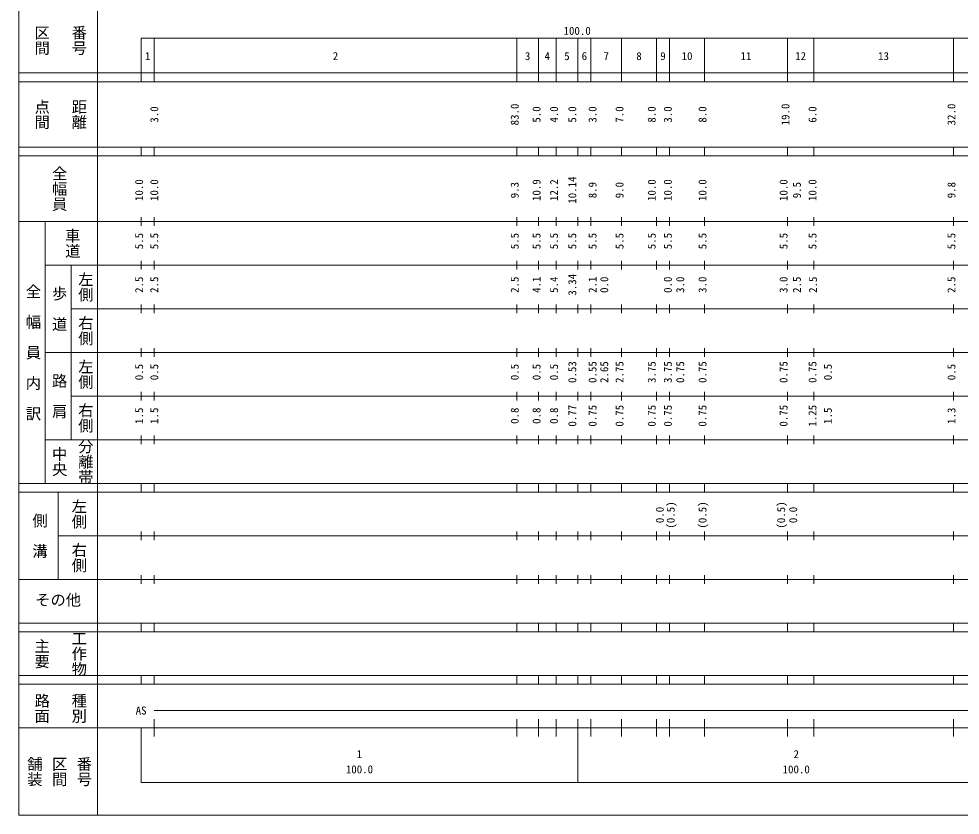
# Model space of a CAD drawing. Units: millimetres on the paper, enlarged 1000 times. Extents: x 32205 to 672205, y -56803 to 303197.
# Drawn here: x 32205 to 247744, y -56803 to 125606 of the extents above; entities that cross this region are included whole.
import ezdxf
from ezdxf.enums import TextEntityAlignment as Align

# ---------------------------------------------------------------- set-up
doc = ezdxf.new("R2010")
doc.units = ezdxf.units.MM
doc.header["$LTSCALE"] = 1000
doc.layers.add('M-TTL', color=2, linetype='Continuous', lineweight=13)
doc.layers.add('M-TTL-BAND', color=7, linetype='Continuous', lineweight=13)
doc.styles.add('@ＭＳ ゴシック', font='')
doc.styles.add('ＭＳ ゴシック', font='')
doc.styles.get('@ＭＳ ゴシック').set_extended_font_data('@MS Gothic')
doc.styles.get('ＭＳ ゴシック').set_extended_font_data('MS Gothic')

msp = doc.modelspace()

# ---------------------------------------------------------------- linework, layer by layer
at = {"layer": 'M-TTL'}
for p, q in [((32205, 303197), (32205, -56803)), ((32205, -56803), (672205, -56803))]:
    msp.add_line(p, q, dxfattribs=at)
at = {"layer": 'M-TTL-BAND'}
for p, q in [((50205, 293197), (50205, -56803)), ((60205, 121197), (571205, 121197)), ((60205, 121197), (60205, 111197)), ((63205, 111197), (63205, 121197)), ((146205, 111197), (146205, 121197)), ((151205, 111197), (151205, 121197)), ((155205, 111197), (155205, 121197)), ((160205, 111197), (160205, 121197)), ((163205, 111197), (163205, 121197)), ((170205, 111197), (170205, 121197)), ((178205, 111197), (178205, 121197)), ((181205, 111197), (181205, 121197)), ((189205, 111197), (189205, 121197)), ((208205, 111197), (208205, 121197)), ((214205, 111197), (214205, 121197)), ((246205, 111197), (246205, 121197)), ((32205, 113197), (571205, 113197)), ((32205, 111197), (571205, 111197)), ((32205, 96197), (571205, 96197)), ((60205, 94197), (60205, 96197)), ((63205, 94197), (63205, 96197)), ((146205, 94197), (146205, 96197)), ((151205, 94197), (151205, 96197)), ((155205, 94197), (155205, 96197)), ((160205, 94197), (160205, 96197)), ((163205, 94197), (163205, 96197)), ((170205, 94197), (170205, 96197)), ((178205, 94197), (178205, 96197)), ((181205, 94197), (181205, 96197)), ((189205, 94197), (189205, 96197)), ((208205, 94197), (208205, 96197)), ((214205, 94197), (214205, 96197)), ((246205, 94197), (246205, 96197)), ((32205, 94197), (571205, 94197)), ((60205, 78197), (60205, 80197)), ((63205, 78197), (63205, 80197)), ((146205, 78197), (146205, 80197)), ((151205, 78197), (151205, 80197)), ((155205, 78197), (155205, 80197)), ((160205, 78197), (160205, 80197)), ((163205, 78197), (163205, 80197)), ((170205, 78197), (170205, 80197)), ((178205, 78197), (178205, 80197)), ((181205, 78197), (181205, 80197)), ((189205, 78197), (189205, 80197)), ((208205, 78197), (208205, 80197)), ((214205, 78197), (214205, 80197)), ((246205, 78197), (246205, 80197)), ((32205, 79197), (571205, 79197)), ((38205, 19197), (38205, 79197)), ((38205, 69197), (571205, 69197)), ((44205, 69197), (44205, 29197)), ((60205, 68197), (60205, 70197)), ((63205, 68197), (63205, 70197)), ((146205, 68197), (146205, 70197)), ((151205, 68197), (151205, 70197)), ((155205, 68197), (155205, 70197)), ((160205, 68197), (160205, 70197)), ((163205, 68197), (163205, 70197)), ((170205, 68197), (170205, 70197)), ((178205, 68197), (178205, 70197)), ((181205, 68197), (181205, 70197)), ((189205, 68197), (189205, 70197)), ((208205, 68197), (208205, 70197)), ((214205, 68197), (214205, 70197)), ((246205, 68197), (246205, 70197)), ((44205, 59197), (571205, 59197)), ((60205, 58197), (60205, 60197)), ((63205, 58197), (63205, 60197)), ((146205, 58197), (146205, 60197)), ((151205, 58197), (151205, 60197)), ((155205, 58197), (155205, 60197)), ((160205, 58197), (160205, 60197)), ((163205, 58197), (163205, 60197)), ((170205, 58197), (170205, 60197)), ((178205, 58197), (178205, 60197)), ((181205, 58197), (181205, 60197)), ((189205, 58197), (189205, 60197)), ((208205, 58197), (208205, 60197)), ((214205, 58197), (214205, 60197)), ((246205, 58197), (246205, 60197)), ((60205, 48197), (60205, 50197)), ((63205, 48197), (63205, 50197)), ((146205, 48197), (146205, 50197)), ((151205, 48197), (151205, 50197)), ((155205, 48197), (155205, 50197)), ((160205, 48197), (160205, 50197)), ((163205, 48197), (163205, 50197)), ((170205, 48197), (170205, 50197)), ((178205, 48197), (178205, 50197)), ((181205, 48197), (181205, 50197)), ((189205, 48197), (189205, 50197)), ((208205, 48197), (208205, 50197)), ((214205, 48197), (214205, 50197)), ((246205, 48197), (246205, 50197)), ((38205, 49197), (571205, 49197)), ((44205, 39197), (571205, 39197)), ((60205, 38197), (60205, 40197)), ((63205, 38197), (63205, 40197)), ((146205, 38197), (146205, 40197)), ((151205, 38197), (151205, 40197)), ((155205, 38197), (155205, 40197)), ((160205, 38197), (160205, 40197)), ((163205, 38197), (163205, 40197)), ((170205, 38197), (170205, 40197)), ((178205, 38197), (178205, 40197)), ((181205, 38197), (181205, 40197)), ((189205, 38197), (189205, 40197)), ((208205, 38197), (208205, 40197)), ((214205, 38197), (214205, 40197)), ((246205, 38197), (246205, 40197)), ((60205, 28197), (60205, 30197)), ((63205, 28197), (63205, 30197)), ((146205, 28197), (146205, 30197)), ((151205, 28197), (151205, 30197)), ((155205, 28197), (155205, 30197)), ((160205, 28197), (160205, 30197)), ((163205, 28197), (163205, 30197)), ((170205, 28197), (170205, 30197)), ((178205, 28197), (178205, 30197)), ((181205, 28197), (181205, 30197)), ((189205, 28197), (189205, 30197)), ((208205, 28197), (208205, 30197)), ((214205, 28197), (214205, 30197)), ((246205, 28197), (246205, 30197)), ((38205, 29197), (571205, 29197)), ((32205, 19197), (571205, 19197)), ((60205, 17197), (60205, 19197)), ((63205, 17197), (63205, 19197)), ((146205, 17197), (146205, 19197)), ((151205, 17197), (151205, 19197)), ((155205, 17197), (155205, 19197)), ((160205, 17197), (160205, 19197)), ((163205, 17197), (163205, 19197)), ((170205, 17197), (170205, 19197)), ((178205, 17197), (178205, 19197)), ((181205, 17197), (181205, 19197)), ((189205, 17197), (189205, 19197)), ((208205, 17197), (208205, 19197)), ((214205, 17197), (214205, 19197)), ((246205, 17197), (246205, 19197)), ((32205, 17197), (571205, 17197)), ((41205, 17197), (41205, -2803)), ((41205, 7197), (571205, 7197)), ((60205, 6197), (60205, 8197)), ((63205, 6197), (63205, 8197)), ((146205, 6197), (146205, 8197)), ((151205, 6197), (151205, 8197)), ((155205, 6197), (155205, 8197)), ((160205, 6197), (160205, 8197)), ((163205, 6197), (163205, 8197)), ((170205, 6197), (170205, 8197)), ((178205, 6197), (178205, 8197)), ((181205, 6197), (181205, 8197)), ((189205, 6197), (189205, 8197)), ((208205, 6197), (208205, 8197)), ((214205, 6197), (214205, 8197)), ((246205, 6197), (246205, 8197)), ((60205, -3803), (60205, -1803)), ((63205, -3803), (63205, -1803)), ((146205, -3803), (146205, -1803)), ((151205, -3803), (151205, -1803)), ((155205, -3803), (155205, -1803)), ((160205, -3803), (160205, -1803)), ((163205, -3803), (163205, -1803)), ((170205, -3803), (170205, -1803)), ((178205, -3803), (178205, -1803)), ((181205, -3803), (181205, -1803)), ((189205, -3803), (189205, -1803)), ((208205, -3803), (208205, -1803)), ((214205, -3803), (214205, -1803)), ((246205, -3803), (246205, -1803)), ((32205, -2803), (571205, -2803)), ((32205, -12803), (571205, -12803)), ((60205, -14803), (60205, -12803)), ((63205, -14803), (63205, -12803)), ((146205, -14803), (146205, -12803)), ((151205, -14803), (151205, -12803)), ((155205, -14803), (155205, -12803)), ((160205, -14803), (160205, -12803)), ((163205, -14803), (163205, -12803)), ((170205, -14803), (170205, -12803)), ((178205, -14803), (178205, -12803)), ((181205, -14803), (181205, -12803)), ((189205, -14803), (189205, -12803)), ((208205, -14803), (208205, -12803)), ((214205, -14803), (214205, -12803)), ((246205, -14803), (246205, -12803)), ((32205, -14803), (571205, -14803)), ((32205, -24803), (571205, -24803)), ((60205, -26803), (60205, -24803)), ((63205, -26803), (63205, -24803)), ((146205, -26803), (146205, -24803)), ((151205, -26803), (151205, -24803)), ((155205, -26803), (155205, -24803)), ((160205, -26803), (160205, -24803)), ((163205, -26803), (163205, -24803)), ((170205, -26803), (170205, -24803)), ((178205, -26803), (178205, -24803)), ((181205, -26803), (181205, -24803)), ((189205, -26803), (189205, -24803)), ((208205, -26803), (208205, -24803)), ((214205, -26803), (214205, -24803)), ((246205, -26803), (246205, -24803)), ((32205, -26803), (571205, -26803)), ((63205, -32803), (560205, -32803)), ((63205, -38803), (63205, -34803)), ((146205, -38803), (146205, -34803)), ((151205, -38803), (151205, -34803)), ((155205, -38803), (155205, -34803)), ((160205, -49303), (160205, -34803)), ((163205, -38803), (163205, -34803)), ((170205, -38803), (170205, -34803)), ((178205, -38803), (178205, -34803)), ((181205, -38803), (181205, -34803)), ((189205, -38803), (189205, -34803)), ((208205, -38803), (208205, -34803)), ((214205, -38803), (214205, -34803)), ((246205, -38803), (246205, -34803)), ((32205, -36803), (571205, -36803)), ((60205, -36803), (60205, -49303)), ((60205, -49303), (571205, -49303))]:
    msp.add_line(p, q, dxfattribs=at)

# ---------------------------------------------------------------- texts
for s, height, rotation, style, p in [('区間', 2566, 270, '@ＭＳ ゴシック', (35455, 124197)), ('番号', 2566, 270, '@ＭＳ ゴシック', (43955, 124197)), ('点間', 2566, 270, '@ＭＳ ゴシック', (35455, 107197)), ('距離', 2566, 270, '@ＭＳ ゴシック', (43955, 107197)), ('83.0', 1833, 90, 'ＭＳ ゴシック', (147205, 101197)), ('19.0', 1833, 90, 'ＭＳ ゴシック', (209205, 101197)), ('32.0', 1833, 90, 'ＭＳ ゴシック', (247205, 101197)), ('3.0', 1833, 90, 'ＭＳ ゴシック', (64675, 101822)), ('5.0', 1833, 90, 'ＭＳ ゴシック', (152205, 101822)), ('4.0', 1833, 90, 'ＭＳ ゴシック', (156205, 101822)), ('5.0', 1833, 90, 'ＭＳ ゴシック', (160389, 101822)), ('3.0', 1833, 90, 'ＭＳ ゴシック', (165028, 101822)), ('7.0', 1833, 90, 'ＭＳ ゴシック', (171205, 101822)), ('8.0', 1833, 90, 'ＭＳ ゴシック', (178580, 101822)), ('3.0', 1833, 90, 'ＭＳ ゴシック', (182260, 101822)), ('8.0', 1833, 90, 'ＭＳ ゴシック', (190205, 101822)), ('6.0', 1833, 90, 'ＭＳ ゴシック', (215386, 101822)), ('全幅員', 2566, 270, '@ＭＳ ゴシック', (39455, 91947)), ('10.0', 1833, 90, 'ＭＳ ゴシック', (61205, 83871)), ('10.0', 1833, 90, 'ＭＳ ゴシック', (64675, 83871)), ('10.9', 1833, 90, 'ＭＳ ゴシック', (152205, 83871)), ('12.2', 1833, 90, 'ＭＳ ゴシック', (156205, 83871)), ('10.14', 1833, 90, 'ＭＳ ゴシック', (160389, 83246)), ('10.0', 1833, 90, 'ＭＳ ゴシック', (178580, 83871)), ('10.0', 1833, 90, 'ＭＳ ゴシック', (182260, 83871)), ('10.0', 1833, 90, 'ＭＳ ゴシック', (190205, 83871)), ('10.0', 1833, 90, 'ＭＳ ゴシック', (208762, 83871)), ('10.0', 1833, 90, 'ＭＳ ゴシック', (215386, 83871)), ('9.3', 1833, 90, 'ＭＳ ゴシック', (147205, 84496)), ('8.9', 1833, 90, 'ＭＳ ゴシック', (165028, 84496)), ('9.0', 1833, 90, 'ＭＳ ゴシック', (171205, 84496)), ('9.5', 1833, 90, 'ＭＳ ゴシック', (211815, 84496)), ('9.8', 1833, 90, 'ＭＳ ゴシック', (247205, 84496)), ('車道', 2566, 270, '@ＭＳ ゴシック', (42455, 77697)), ('5.5', 1833, 90, 'ＭＳ ゴシック', (61205, 72822)), ('5.5', 1833, 90, 'ＭＳ ゴシック', (64675, 72822)), ('5.5', 1833, 90, 'ＭＳ ゴシック', (147205, 72822)), ('5.5', 1833, 90, 'ＭＳ ゴシック', (152205, 72822)), ('5.5', 1833, 90, 'ＭＳ ゴシック', (156205, 72822)), ('5.5', 1833, 90, 'ＭＳ ゴシック', (160389, 72822)), ('5.5', 1833, 90, 'ＭＳ ゴシック', (165028, 72822)), ('5.5', 1833, 90, 'ＭＳ ゴシック', (171205, 72822)), ('5.5', 1833, 90, 'ＭＳ ゴシック', (178580, 72822)), ('5.5', 1833, 90, 'ＭＳ ゴシック', (182260, 72822)), ('5.5', 1833, 90, 'ＭＳ ゴシック', (190205, 72822)), ('5.5', 1833, 90, 'ＭＳ ゴシック', (208762, 72822)), ('5.5', 1833, 90, 'ＭＳ ゴシック', (215386, 72822)), ('5.5', 1833, 90, 'ＭＳ ゴシック', (247205, 72822)), ('左側', 2566, 270, '@ＭＳ ゴシック', (45455, 67697)), ('3.34', 1833, 90, 'ＭＳ ゴシック', (160389, 62197)), ('全\u3000幅\u3000員\u3000内\u3000訳', 2566, 270, '@ＭＳ ゴシック', (33455, 64947)), ('2.5', 1833, 90, 'ＭＳ ゴシック', (61205, 62822)), ('2.5', 1833, 90, 'ＭＳ ゴシック', (64675, 62822)), ('2.5', 1833, 90, 'ＭＳ ゴシック', (147205, 62822)), ('4.1', 1833, 90, 'ＭＳ ゴシック', (152205, 62822)), ('5.4', 1833, 90, 'ＭＳ ゴシック', (156205, 62822)), ('2.1', 1833, 90, 'ＭＳ ゴシック', (165028, 62822)), ('0.0', 1833, 90, 'ＭＳ ゴシック', (167705, 62822)), ('0.0', 1833, 90, 'ＭＳ ゴシック', (182260, 62822)), ('3.0', 1833, 90, 'ＭＳ ゴシック', (185104, 62822)), ('3.0', 1833, 90, 'ＭＳ ゴシック', (190205, 62822)), ('3.0', 1833, 90, 'ＭＳ ゴシック', (208762, 62822)), ('2.5', 1833, 90, 'ＭＳ ゴシック', (211815, 62822)), ('2.5', 1833, 90, 'ＭＳ ゴシック', (215507, 62822)), ('2.5', 1833, 90, 'ＭＳ ゴシック', (247205, 62822)), ('歩\u3000道', 2566, 270, '@ＭＳ ゴシック', (39455, 64447)), ('右側', 2566, 270, '@ＭＳ ゴシック', (45455, 57697)), ('左側', 2566, 270, '@ＭＳ ゴシック', (45455, 47697)), ('0.5', 1833, 90, 'ＭＳ ゴシック', (61205, 42822)), ('0.5', 1833, 90, 'ＭＳ ゴシック', (64675, 42822)), ('0.5', 1833, 90, 'ＭＳ ゴシック', (147205, 42822)), ('0.5', 1833, 90, 'ＭＳ ゴシック', (152205, 42822)), ('0.5', 1833, 90, 'ＭＳ ゴシック', (156205, 42822)), ('0.53', 1833, 90, 'ＭＳ ゴシック', (160389, 42197)), ('0.55', 1833, 90, 'ＭＳ ゴシック', (165028, 42197)), ('2.65', 1833, 90, 'ＭＳ ゴシック', (167705, 42197)), ('2.75', 1833, 90, 'ＭＳ ゴシック', (171205, 42197)), ('3.75', 1833, 90, 'ＭＳ ゴシック', (178580, 42197)), ('3.75', 1833, 90, 'ＭＳ ゴシック', (182260, 42197)), ('0.75', 1833, 90, 'ＭＳ ゴシック', (185104, 42197)), ('0.75', 1833, 90, 'ＭＳ ゴシック', (190205, 42197)), ('0.75', 1833, 90, 'ＭＳ ゴシック', (208762, 42197)), ('0.75', 1833, 90, 'ＭＳ ゴシック', (215386, 42197)), ('0.5', 1833, 90, 'ＭＳ ゴシック', (218900, 42822)), ('0.5', 1833, 90, 'ＭＳ ゴシック', (247205, 42822)), ('路\u3000肩', 2566, 270, '@ＭＳ ゴシック', (39455, 44447)), ('右側', 2566, 270, '@ＭＳ ゴシック', (45455, 37697)), ('0.77', 1833, 90, 'ＭＳ ゴシック', (160389, 32197)), ('0.75', 1833, 90, 'ＭＳ ゴシック', (165028, 32197)), ('0.75', 1833, 90, 'ＭＳ ゴシック', (171205, 32197)), ('0.75', 1833, 90, 'ＭＳ ゴシック', (178580, 32197)), ('0.75', 1833, 90, 'ＭＳ ゴシック', (182260, 32197)), ('0.75', 1833, 90, 'ＭＳ ゴシック', (190205, 32197)), ('0.75', 1833, 90, 'ＭＳ ゴシック', (208762, 32197)), ('1.25', 1833, 90, 'ＭＳ ゴシック', (215386, 32197)), ('1.5', 1833, 90, 'ＭＳ ゴシック', (61205, 32822)), ('1.5', 1833, 90, 'ＭＳ ゴシック', (64675, 32822)), ('0.8', 1833, 90, 'ＭＳ ゴシック', (147205, 32822)), ('0.8', 1833, 90, 'ＭＳ ゴシック', (152205, 32822)), ('0.8', 1833, 90, 'ＭＳ ゴシック', (156205, 32822)), ('1.5', 1833, 90, 'ＭＳ ゴシック', (218900, 32822)), ('1.3', 1833, 90, 'ＭＳ ゴシック', (247205, 32822)), ('分離帯', 2566, 270, '@ＭＳ ゴシック', (45455, 29447)), ('中央', 2566, 270, '@ＭＳ ゴシック', (39455, 27697)), ('左側', 2566, 270, '@ＭＳ ゴシック', (43955, 15697)), ('0.0', 1833, 90, 'ＭＳ ゴシック', (180420, 10086)), ('(0.5)', 1833, 90, 'ＭＳ ゴシック', (182930, 8836)), ('(0.5)', 1833, 90, 'ＭＳ ゴシック', (190205, 8836)), ('(0.5)', 1833, 90, 'ＭＳ ゴシック', (208205, 8836)), ('0.0', 1833, 90, 'ＭＳ ゴシック', (210968, 10086)), ('側\u3000溝', 2566, 270, '@ＭＳ ゴシック', (34955, 12447)), ('右側', 2566, 270, '@ＭＳ ゴシック', (43955, 5697)), ('主要', 2566, 270, '@ＭＳ ゴシック', (35455, -16303)), ('工作物', 2566, 270, '@ＭＳ ゴシック', (43955, -14553)), ('路面', 2566, 270, '@ＭＳ ゴシック', (35455, -28804)), ('種別', 2566, 270, '@ＭＳ ゴシック', (43955, -28804)), ('舗装', 2566, 270, '@ＭＳ ゴシック', (33788, -43303)), ('区間', 2566, 270, '@ＭＳ ゴシック', (39455, -43303)), ('番号', 2566, 270, '@ＭＳ ゴシック', (45121, -43303))]:
    msp.add_text(s, height=height, rotation=rotation, dxfattribs=dict(at, style=style)).set_placement(p, align=Align.BOTTOM_LEFT)
at = {"layer": 'M-TTL-BAND', "style": 'ＭＳ ゴシック'}
for s, height, p in [('100.0', 1833, (156924, 121391)), ('1', 1833, (61080, 115602)), ('2', 1833, (104080, 115602)), ('3', 1833, (148080, 115602)), ('4', 1833, (152580, 115602)), ('5', 1833, (157080, 115602)), ('6', 1833, (161080, 115602)), ('7', 1833, (166080, 115602)), ('8', 1833, (173580, 115602)), ('9', 1833, (179080, 115602)), ('10', 1833, (183955, 115602)), ('11', 1833, (197455, 115602)), ('12', 1833, (209955, 115602)), ('13', 1833, (228955, 115602)), ('その他', 2566, (35955, -9553)), ('AS', 1833, (58955, -34303)), ('1', 1833, (109580, -44280)), ('2', 1833, (209580, -44280)), ('100.0', 1833, (107080, -47770)), ('100.0', 1833, (207080, -47770))]:
    msp.add_text(s, height=height, dxfattribs=at).set_placement(p, align=Align.BOTTOM_LEFT)

doc.saveas('drawing.dxf')
